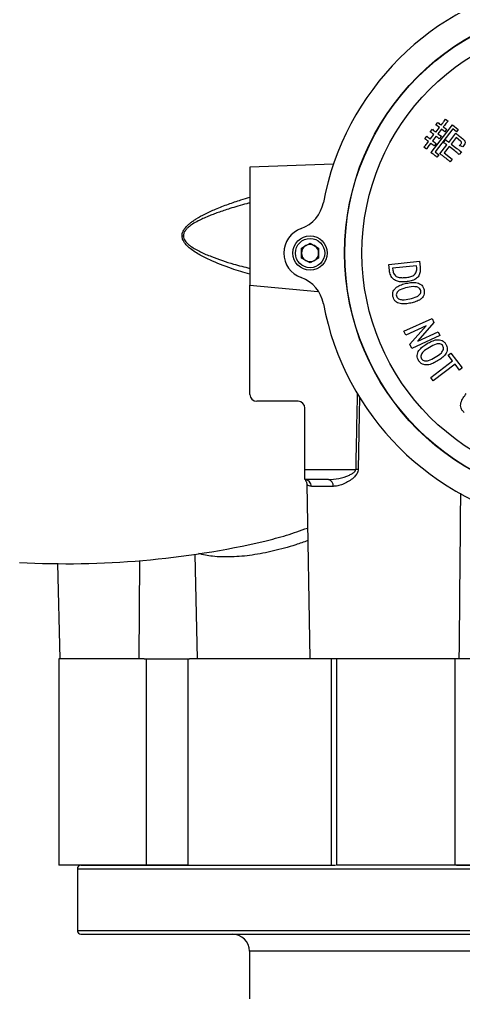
# Model space of a CAD drawing. Header units: millimetres. Extents: x 1726 to 4771, y 590 to 2743.
# Drawn here: x 3749.6 to 3878.6, y 2091.7 to 2374.6 of the extents above; entities that cross this region are included whole.
import ezdxf

# ---------------------------------------------------------------- set-up
doc = ezdxf.new("R2010")
doc.units = ezdxf.units.MM

msp = doc.modelspace()

# ---------------------------------------------------------------- linework, layer by layer
at = {"color": 7, "linetype": 'Continuous', "lineweight": 25}
for p, q in [((3873.355, 2345.586), (3874.091, 2345.017)), ((3868.945, 2341.937), (3869.543, 2342.709)), ((3869.156, 2335.893), (3875.387, 2343.955)), ((3875.502, 2342.81), (3870.322, 2336.108)), ((3870.546, 2341.876), (3871.57, 2343.201)), ((3870.575, 2343.971), (3871.116, 2344.669)), ((3871.57, 2343.201), (3870.575, 2343.971)), ((3872.196, 2342.718), (3871.172, 2341.393)), ((3872.083, 2343.863), (3872.424, 2344.305)), ((3873.154, 2341.978), (3872.196, 2342.718)), ((3873.05, 2343.822), (3872.708, 2343.38)), ((3873.694, 2342.676), (3873.154, 2341.978)), ((3875.387, 2343.955), (3877.08, 2342.645)), ((3876.569, 2341.983), (3875.502, 2342.81)), ((3877.08, 2342.645), (3876.569, 2341.983)), ((3867.38, 2339.911), (3867.949, 2340.647)), ((3868.952, 2339.814), (3870.005, 2341.176)), ((3870.631, 2340.693), (3869.577, 2339.331)), ((3872.157, 2340.689), (3871.56, 2339.916)), ((3874.346, 2338.878), (3876.396, 2341.529)), ((3876.423, 2340.273), (3874.971, 2338.395)), ((3877.713, 2339.277), (3876.423, 2340.273)), ((3877.397, 2340.696), (3878.355, 2339.956)), ((3867.801, 2336.879), (3867.065, 2337.447)), ((3867.898, 2338.45), (3868.439, 2339.15)), ((3869.065, 2338.667), (3868.496, 2337.931)), ((3870.636, 2338.57), (3870.068, 2337.834)), ((3871.757, 2335.529), (3873.776, 2338.142)), ((3872.792, 2338.845), (3873.419, 2339.656)), ((3874.401, 2337.658), (3872.98, 2335.818)), ((3876.06, 2336.376), (3874.401, 2337.658)), ((3874.971, 2338.395), (3876.63, 2337.113)), ((3870.322, 2336.108), (3871.39, 2335.281)), ((3871.39, 2335.281), (3870.849, 2334.583)), ((3872.98, 2335.818), (3875.301, 2334.025)), ((3877.985, 2336.127), (3877.357, 2335.316)), ((3840.801, 2332.548), (3816.51, 2331.7)), ((3816.51, 2331.7), (3816.51, 2297.365)), ((3875.301, 2334.025), (3874.703, 2333.252)), ((3796.828, 2311.72), (3797.223, 2311.72)), ((3831.51, 2308.143), (3834.01, 2309.586)), ((3834.01, 2309.586), (3836.51, 2308.143)), ((3831.51, 2305.256), (3831.51, 2308.143)), ((3836.51, 2308.143), (3836.51, 2305.256)), ((3834.01, 2303.813), (3831.51, 2305.256)), ((3836.51, 2305.256), (3834.01, 2303.813)), ((3856.892, 2303.421), (3865.809, 2304.326)), ((3857.072, 2301.647), (3856.892, 2303.421)), ((3864.939, 2303.025), (3858.004, 2302.32)), ((3864.998, 2302.452), (3864.939, 2303.025)), ((3865.809, 2304.326), (3865.988, 2302.552)), ((3858.004, 2302.32), (3858.062, 2301.747)), ((3816.51, 2297.365), (3836.288, 2295.551)), ((3816.51, 2265.593), (3816.51, 2297.365)), ((3861.301, 2283.944), (3869.467, 2287.683)), ((3870.015, 2286.488), (3865.296, 2281.151)), ((3869.467, 2287.683), (3870.015, 2286.488)), ((3861.804, 2282.845), (3861.301, 2283.944)), ((3867.726, 2285.556), (3861.804, 2282.845)), ((3863.03, 2280.17), (3867.748, 2285.51)), ((3865.317, 2281.102), (3871.239, 2283.814)), ((3867.748, 2285.51), (3867.726, 2285.556)), ((3871.239, 2283.814), (3871.742, 2282.716)), ((3871.742, 2282.716), (3863.576, 2278.978)), ((3865.296, 2281.151), (3865.317, 2281.102)), ((3863.576, 2278.978), (3863.03, 2280.17)), ((3874.157, 2277.013), (3874.952, 2277.617)), ((3874.952, 2277.617), (3878.227, 2273.301)), ((3869.059, 2270.502), (3875.43, 2275.336)), ((3875.43, 2275.336), (3874.157, 2277.013)), ((3876.161, 2274.373), (3869.79, 2269.539)), ((3877.432, 2272.697), (3876.161, 2274.373)), ((3878.227, 2273.301), (3877.432, 2272.697)), ((3869.79, 2269.539), (3869.059, 2270.502)), ((3830.51, 2263.593), (3818.51, 2263.593)), ((3832.51, 2243.748), (3832.51, 2261.593)), ((3832.51, 2243.748), (3847.262, 2243.748)), ((3832.51, 2240.827), (3832.51, 2243.748)), ((3839.365, 2240.827), (3832.51, 2240.827)), ((3833.064, 2239.468), (3833.951, 2188.7)), ((3840.713, 2238.862), (3834.397, 2238.862)), ((3800.567, 2219.1), (3801.223, 2188.7)), ((3760.627, 2216.398), (3761.352, 2188.7)), ((3784.477, 2217.244), (3784.247, 2188.7)), ((3761.029, 2188.7), (3761.029, 2128.7)), ((3785.82, 2188.7), (3761.029, 2188.7)), ((3785.82, 2188.7), (3798.971, 2188.7)), ((3786.478, 2128.7), (3786.478, 2188.7)), ((3798.619, 2128.7), (3798.619, 2188.7)), ((3833.951, 2188.7), (3798.971, 2188.7)), ((3877.366, 2188.7), (3833.951, 2188.7)), ((3840.191, 2128.7), (3840.191, 2188.7)), ((3841.738, 2188.7), (3841.738, 2128.7)), ((3876.17, 2128.7), (3876.17, 2188.7)), ((3786.478, 2128.7), (3761.029, 2128.7)), ((3766.405, 2127.7), (3766.405, 2109.7)), ((3766.405, 2127.7), (3916.405, 2127.7)), ((3798.619, 2128.7), (3786.478, 2128.7)), ((3876.17, 2128.7), (3841.738, 2128.7)), ((3887.148, 2128.7), (3876.17, 2128.7)), ((3766.405, 2109.7), (3916.405, 2109.7)), ((3816.405, 2103.7), (3816.405, 2079.7)), ((3916.405, 2103.7), (3816.405, 2103.7))]:
    msp.add_line(p, q, dxfattribs=at)
for centre, radius in [((3916.51, 2306.7), 72.5), ((3916.51, 2306.7), 72.418), ((3916.51, 2306.7), 67.42), ((3834.01, 2306.7), 5), ((3834.01, 2306.7), 4.25)]:
    msp.add_circle(centre, radius, dxfattribs=at)
for centre, radius, start, end in [((3916.51, 2306.7), 80, 100.6021, 169.3979), ((3828.047, 2323.259), 10, 289.80619, 349.3979), ((3834.01, 2306.7), 7.6, 109.80619, 250.19381), ((3834.01, 2306.7), 2.5, 120, 180), ((3834.01, 2306.7), 2.5, 60, 120), ((3834.01, 2306.7), 2.5, 0, 60), ((3834.01, 2306.7), 2.5, 180, 240), ((3834.01, 2306.7), 2.5, 300, 0), ((3834.01, 2306.7), 2.5, 240, 300), ((3828.047, 2290.141), 10, 10.6021, 70.19381), ((3916.51, 2306.7), 80, 190.6021, 259.3979), ((3818.51, 2265.593), 2, 180, 270), ((3830.51, 2261.593), 2, 0, 90), ((3845.895, 2171.93), 71.831, 88.33187, 88.91024), ((3832.454, 2238.884), 1.944, 359.34637, 88.32716), ((3838.97, 2239.111), 1.761, 351.8682, 77.03206), ((3763.622, 2468.671), 252.291, 266.8105, 283.11158), ((3767.405, 2127.7), 1, 90, 180), ((3767.405, 2109.7), 1, 180, 270), ((3811.405, 2103.7), 5, 0, 90)]:
    msp.add_arc(centre, radius, start, end, dxfattribs=at)
msp.add_ellipse((3856.514, 1778.207), major_axis=(0, -664.368), ratio=0.0195198, start_param=3.8881311, end_param=3.9359717, dxfattribs=at)
for points, knots in [([(3872.424, 2344.305), (3872.601, 2344.542), (3872.915, 2344.966), (3873.22, 2345.396), (3873.355, 2345.586)], [0, 0, 0, 0, 0.5599933, 1, 1, 1, 1]), ([(3869.543, 2342.709), (3869.726, 2342.549), (3870.054, 2342.263), (3870.396, 2341.994), (3870.546, 2341.876)], [0, 0, 0, 0, 0.5600053, 1, 1, 1, 1]), ([(3871.116, 2344.669), (3871.292, 2344.514), (3871.607, 2344.236), (3871.938, 2343.977), (3872.083, 2343.863)], [0, 0, 0, 0, 0.5599747, 1, 1, 1, 1]), ([(3872.708, 2343.38), (3872.889, 2343.243), (3873.211, 2343), (3873.547, 2342.775), (3873.694, 2342.676)], [0, 0, 0, 0, 0.56, 1, 1, 1, 1]), ([(3874.091, 2345.017), (3873.891, 2344.799), (3873.534, 2344.409), (3873.198, 2344.001), (3873.05, 2343.822)], [0, 0, 0, 0, 0.5600362, 1, 1, 1, 1]), ([(3868.439, 2339.15), (3868.245, 2339.298), (3867.9, 2339.562), (3867.539, 2339.804), (3867.38, 2339.911)], [0, 0, 0, 0, 0.5600194, 1, 1, 1, 1]), ([(3867.949, 2340.647), (3868.132, 2340.487), (3868.46, 2340.201), (3868.802, 2339.932), (3868.952, 2339.814)], [0, 0, 0, 0, 0.5600053, 1, 1, 1, 1]), ([(3870.005, 2341.176), (3869.811, 2341.323), (3869.464, 2341.585), (3869.103, 2341.829), (3868.945, 2341.937)], [0, 0, 0, 0, 0.5599849, 1, 1, 1, 1]), ([(3871.56, 2339.916), (3871.39, 2340.066), (3871.088, 2340.334), (3870.771, 2340.583), (3870.631, 2340.693)], [0, 0, 0, 0, 0.5599933, 1, 1, 1, 1]), ([(3871.172, 2341.393), (3871.353, 2341.257), (3871.676, 2341.015), (3872.01, 2340.789), (3872.157, 2340.689)], [0, 0, 0, 0, 0.5599826, 1, 1, 1, 1]), ([(3876.396, 2341.529), (3876.579, 2341.369), (3876.905, 2341.083), (3877.247, 2340.814), (3877.397, 2340.696)], [0, 0, 0, 0, 0.5599812, 1, 1, 1, 1]), ([(3878.355, 2339.956), (3878.535, 2339.806), (3878.804, 2339.58), (3879.053, 2339.167), (3879.034, 2338.442), (3878.7, 2337.943), (3878.432, 2337.544)], [0, 0, 0, 0, 0.2504432, 0.3755386, 0.4997875, 1, 1, 1, 1]), ([(3867.065, 2337.447), (3867.223, 2337.632), (3867.506, 2337.962), (3867.779, 2338.301), (3867.898, 2338.45)], [0, 0, 0, 0, 0.5600086, 1, 1, 1, 1]), ([(3868.496, 2337.931), (3868.362, 2337.737), (3868.124, 2337.391), (3867.9, 2337.035), (3867.801, 2336.879)], [0, 0, 0, 0, 0.5599466, 1, 1, 1, 1]), ([(3870.068, 2337.834), (3869.885, 2337.994), (3869.558, 2338.281), (3869.215, 2338.549), (3869.065, 2338.667)], [0, 0, 0, 0, 0.5599792, 1, 1, 1, 1]), ([(3869.577, 2339.331), (3869.772, 2339.184), (3870.118, 2338.921), (3870.478, 2338.677), (3870.636, 2338.57)], [0, 0, 0, 0, 0.5599827, 1, 1, 1, 1]), ([(3873.776, 2338.142), (3873.596, 2338.278), (3873.274, 2338.521), (3872.939, 2338.746), (3872.792, 2338.845)], [0, 0, 0, 0, 0.5599803, 1, 1, 1, 1]), ([(3873.419, 2339.656), (3873.588, 2339.506), (3873.889, 2339.238), (3874.206, 2338.988), (3874.346, 2338.878)], [0, 0, 0, 0, 0.5599759, 1, 1, 1, 1]), ([(3876.63, 2337.113), (3876.88, 2336.925), (3877.326, 2336.589), (3877.783, 2336.268), (3877.985, 2336.127)], [0, 0, 0, 0, 0.5599937, 1, 1, 1, 1]), ([(3877.394, 2337.877), (3877.58, 2338.1), (3877.813, 2338.38), (3878.018, 2338.718), (3878.061, 2338.863), (3877.964, 2339.068), (3877.824, 2339.184), (3877.713, 2339.277)], [0, 0, 0, 0, 0.50094197, 0.6260883, 0.68839045, 0.75085157, 1, 1, 1, 1]), ([(3878.432, 2337.544), (3878.247, 2337.638), (3877.919, 2337.804), (3877.554, 2337.855), (3877.394, 2337.877)], [0, 0, 0, 0, 0.56002, 1, 1, 1, 1]), ([(3869.957, 2335.331), (3869.811, 2335.442), (3869.552, 2335.64), (3869.277, 2335.815), (3869.156, 2335.893)], [0, 0, 0, 0, 0.5599656, 1, 1, 1, 1]), ([(3870.849, 2334.583), (3870.687, 2334.727), (3870.396, 2334.985), (3870.091, 2335.226), (3869.957, 2335.331)], [0, 0, 0, 0, 0.5599999, 1, 1, 1, 1]), ([(3873.294, 2334.399), (3873.012, 2334.616), (3872.507, 2335.004), (3871.986, 2335.369), (3871.757, 2335.529)], [0, 0, 0, 0, 0.5600112, 1, 1, 1, 1]), ([(3874.703, 2333.252), (3874.445, 2333.472), (3873.984, 2333.865), (3873.505, 2334.236), (3873.294, 2334.399)], [0, 0, 0, 0, 0.5599742, 1, 1, 1, 1]), ([(3877.357, 2335.316), (3877.119, 2335.518), (3876.692, 2335.879), (3876.253, 2336.224), (3876.06, 2336.376)], [0, 0, 0, 0, 0.5600006, 1, 1, 1, 1]), ([(3796.828, 2311.72), (3796.831, 2311.821), (3796.841, 2312.153), (3796.978, 2312.726), (3797.262, 2313.33), (3797.609, 2313.856), (3797.984, 2314.316), (3798.488, 2314.838), (3799.15, 2315.416), (3799.995, 2316.047), (3801.415, 2316.975), (3803.605, 2318.164), (3806.731, 2319.578), (3810.235, 2320.934), (3813.56, 2322.083), (3815.646, 2322.72), (3816.51, 2322.984)], [0, 0, 0, 0, 0.012642, 0.0416307, 0.0730964, 0.0960581, 0.1209125, 0.1478696, 0.1875849, 0.2319799, 0.2812591, 0.4027156, 0.5483211, 0.7185761, 0.8833309, 1, 1, 1, 1]), ([(3816.51, 2321.279), (3816.224, 2321.205), (3815.067, 2320.907), (3813.135, 2320.36), (3810.9, 2319.691), (3808.99, 2319.075), (3807.36, 2318.514), (3805.871, 2317.966), (3804.387, 2317.379), (3802.932, 2316.75), (3801.39, 2316.001), (3799.972, 2315.195), (3798.818, 2314.366), (3798.047, 2313.624), (3797.534, 2312.935), (3797.255, 2312.284), (3797.231, 2311.855), (3797.223, 2311.72)], [0, 0, 0, 0, 0.0401958, 0.1624259, 0.2721917, 0.3561274, 0.4337277, 0.5050103, 0.569998, 0.6488012, 0.7182915, 0.8003883, 0.8675219, 0.9081926, 0.9429723, 0.9820913, 1, 1, 1, 1]), ([(3816.51, 2300.569), (3814.739, 2301.08), (3810.794, 2302.216), (3805.858, 2304.214), (3801.719, 2306.224), (3799.32, 2307.8), (3797.735, 2309.346), (3796.953, 2310.546), (3796.862, 2311.401), (3796.828, 2311.72)], [0, 0, 0, 0, 0.23890301, 0.53180292, 0.67928849, 0.82607841, 0.89291719, 0.96005299, 1, 1, 1, 1]), ([(3797.223, 2311.72), (3797.258, 2311.444), (3797.356, 2310.684), (3798.165, 2309.652), (3799.777, 2308.316), (3802.204, 2306.961), (3806.387, 2305.239), (3811.162, 2303.582), (3814.929, 2302.65), (3816.51, 2302.259)], [0, 0, 0, 0, 0.0367216, 0.1009157, 0.1674575, 0.3189007, 0.4710004, 0.7779515, 1, 1, 1, 1]), ([(3861.887, 2298.343), (3861.471, 2298.315), (3860.642, 2298.259), (3859.392, 2298.413), (3858.186, 2299.019), (3857.327, 2300.194), (3857.157, 2301.162), (3857.072, 2301.647)], [0, 0, 0, 0, 0.1873686, 0.3744545, 0.5606512, 0.7799286, 1, 1, 1, 1]), ([(3858.062, 2301.747), (3858.138, 2301.338), (3858.253, 2300.723), (3858.784, 2300.076), (3859.493, 2299.643), (3860.537, 2299.506), (3861.352, 2299.565), (3861.76, 2299.595)], [0, 0, 0, 0, 0.2491686, 0.3742314, 0.4992481, 0.7491493, 1, 1, 1, 1]), ([(3861.76, 2299.595), (3862.169, 2299.648), (3862.985, 2299.755), (3863.985, 2300.105), (3864.604, 2300.665), (3865.016, 2301.402), (3865.005, 2302.033), (3864.998, 2302.452)], [0, 0, 0, 0, 0.2508567, 0.500793, 0.6258591, 0.7509329, 1, 1, 1, 1]), ([(3865.988, 2302.552), (3866.011, 2302.13), (3866.056, 2301.287), (3865.684, 2300.038), (3864.713, 2299.051), (3863.363, 2298.545), (3862.379, 2298.411), (3861.887, 2298.343)], [0, 0, 0, 0, 0.1870739, 0.3734257, 0.5592438, 0.7792964, 1, 1, 1, 1]), ([(3858.104, 2294.047), (3858.067, 2294.305), (3857.992, 2294.82), (3858.164, 2295.596), (3858.565, 2296.273), (3859.328, 2296.989), (3860.526, 2297.54), (3861.532, 2297.784), (3862.036, 2297.907)], [0, 0, 0, 0, 0.1250192, 0.2498558, 0.3747912, 0.4997815, 0.7495749, 1, 1, 1, 1]), ([(3862.036, 2297.907), (3862.542, 2297.999), (3863.553, 2298.184), (3864.864, 2298.168), (3865.843, 2297.817), (3866.472, 2297.354), (3866.936, 2296.717), (3867.074, 2296.219), (3867.143, 2295.969)], [0, 0, 0, 0, 0.2504567, 0.5002532, 0.6252173, 0.7501267, 0.8749622, 1, 1, 1, 1]), ([(3862.299, 2296.667), (3861.566, 2296.514), (3860.47, 2296.285), (3859.394, 2295.497), (3859.041, 2294.817), (3859.07, 2294.443), (3859.085, 2294.256)], [0, 0, 0, 0, 0.5017694, 0.750141, 0.875232, 1, 1, 1, 1]), ([(3866.163, 2295.761), (3866.102, 2295.936), (3865.98, 2296.286), (3865.402, 2296.777), (3864.106, 2297.06), (3863.023, 2296.825), (3862.299, 2296.667)], [0, 0, 0, 0, 0.1248189, 0.2499539, 0.4981871, 1, 1, 1, 1]), ([(3862.991, 2293.414), (3863.71, 2293.563), (3864.785, 2293.786), (3865.868, 2294.535), (3866.207, 2295.21), (3866.178, 2295.577), (3866.163, 2295.761)], [0, 0, 0, 0, 0.5019475, 0.7502431, 0.8752926, 1, 1, 1, 1]), ([(3867.143, 2295.969), (3867.181, 2295.714), (3867.257, 2295.205), (3867.09, 2294.439), (3866.699, 2293.766), (3865.936, 2293.066), (3864.747, 2292.534), (3863.752, 2292.294), (3863.254, 2292.174)], [0, 0, 0, 0, 0.1250247, 0.249832, 0.3747171, 0.499688, 0.7495364, 1, 1, 1, 1]), ([(3863.254, 2292.174), (3862.747, 2292.081), (3861.734, 2291.894), (3860.423, 2291.896), (3859.432, 2292.219), (3858.789, 2292.666), (3858.314, 2293.298), (3858.174, 2293.797), (3858.104, 2294.047)], [0, 0, 0, 0, 0.2504518, 0.5003272, 0.6253213, 0.7502035, 0.8750019, 1, 1, 1, 1]), ([(3859.085, 2294.256), (3859.147, 2294.08), (3859.272, 2293.728), (3859.877, 2293.262), (3861.18, 2293.024), (3862.265, 2293.257), (3862.991, 2293.414)], [0, 0, 0, 0, 0.1247323, 0.24978, 0.4982226, 1, 1, 1, 1]), ([(3865.548, 2275.443), (3865.428, 2275.675), (3865.189, 2276.138), (3865.105, 2276.928), (3865.263, 2277.698), (3865.754, 2278.622), (3866.708, 2279.532), (3867.581, 2280.089), (3868.018, 2280.367)], [0, 0, 0, 0, 0.1250036, 0.2498616, 0.3747616, 0.4997388, 0.7495522, 1, 1, 1, 1]), ([(3868.018, 2280.367), (3868.467, 2280.619), (3869.364, 2281.122), (3870.609, 2281.534), (3871.65, 2281.518), (3872.395, 2281.283), (3873.042, 2280.831), (3873.334, 2280.404), (3873.48, 2280.19)], [0, 0, 0, 0, 0.25045234, 0.50022394, 0.62520707, 0.75011, 0.87496898, 1, 1, 1, 1]), ([(3872.618, 2279.675), (3872.504, 2279.822), (3872.275, 2280.116), (3871.742, 2280.314), (3871.19, 2280.374), (3870.106, 2280.115), (3869.307, 2279.651), (3868.669, 2279.28)], [0, 0, 0, 0, 0.1244998, 0.2492948, 0.3742933, 0.4995067, 1, 1, 1, 1]), ([(3868.669, 2279.28), (3868.025, 2278.898), (3867.062, 2278.327), (3866.296, 2277.233), (3866.188, 2276.475), (3866.336, 2276.13), (3866.409, 2275.958)], [0, 0, 0, 0, 0.501761, 0.750183, 0.8753162, 1, 1, 1, 1]), ([(3870.376, 2276.424), (3871.008, 2276.799), (3871.953, 2277.36), (3872.738, 2278.419), (3872.839, 2279.168), (3872.692, 2279.506), (3872.618, 2279.675)], [0, 0, 0, 0, 0.5018684, 0.7502116, 0.8752611, 1, 1, 1, 1]), ([(3873.48, 2280.19), (3873.598, 2279.961), (3873.834, 2279.504), (3873.928, 2278.724), (3873.77, 2277.961), (3873.276, 2277.051), (3872.322, 2276.163), (3871.459, 2275.612), (3871.027, 2275.336)], [0, 0, 0, 0, 0.1249965, 0.249855, 0.3747479, 0.4997368, 0.7495608, 1, 1, 1, 1]), ([(3871.027, 2275.336), (3870.577, 2275.084), (3869.679, 2274.58), (3868.437, 2274.159), (3867.396, 2274.143), (3866.642, 2274.357), (3865.987, 2274.802), (3865.694, 2275.229), (3865.548, 2275.443)], [0, 0, 0, 0, 0.25043375, 0.50028124, 0.62526882, 0.75016947, 0.87499361, 1, 1, 1, 1]), ([(3866.409, 2275.958), (3866.525, 2275.812), (3866.758, 2275.52), (3867.48, 2275.273), (3868.79, 2275.469), (3869.741, 2276.041), (3870.376, 2276.424)], [0, 0, 0, 0, 0.124711, 0.24973348, 0.49818233, 1, 1, 1, 1]), ([(3848.366, 2264.791), (3848.341, 2263.458), (3848.209, 2256.438), (3848.086, 2249.418), (3847.986, 2243.731)], [0, 0, 0, 0, 0.1898404, 1, 1, 1, 1]), ([(3878.762, 2260.391), (3878.571, 2260.568), (3878.189, 2260.921), (3877.838, 2261.633), (3877.724, 2262.41), (3877.869, 2263.445), (3878.453, 2264.626), (3879.082, 2265.446), (3879.397, 2265.857)], [0, 0, 0, 0, 0.1250093, 0.2498545, 0.3747778, 0.4997916, 0.7495853, 1, 1, 1, 1]), ([(3839.365, 2240.827), (3840.349, 2240.905), (3842.365, 2241.066), (3844.779, 2241.808), (3846.348, 2242.601), (3846.967, 2243.058), (3847.203, 2243.459), (3847.253, 2243.633), (3847.259, 2243.714), (3847.262, 2243.748)], [0, 0, 0, 0, 0.3550213, 0.7275414, 0.8396702, 0.9418946, 0.97392, 0.9888585, 1, 1, 1, 1]), ([(3847.986, 2243.731), (3847.984, 2243.674), (3847.972, 2243.39), (3847.784, 2242.71), (3847.195, 2241.864), (3846.192, 2240.94), (3844.929, 2240.098), (3843.474, 2239.421), (3842.05, 2238.958), (3841.158, 2238.894), (3840.713, 2238.862)], [0, 0, 0, 0, 0.0162573, 0.0803535, 0.1974896, 0.3113043, 0.4880382, 0.6650371, 0.8326451, 1, 1, 1, 1]), ([(3832.626, 2240.695), (3832.636, 2240.682), (3832.667, 2240.643), (3832.768, 2240.502), (3832.909, 2240.243), (3833.042, 2239.878), (3833.046, 2239.597), (3833.047, 2239.467)], [0, 0, 0, 0, 0.0533017, 0.1559691, 0.3812357, 0.7127959, 1, 1, 1, 1]), ([(3834.397, 2238.862), (3834.158, 2238.894), (3833.677, 2238.959), (3833.18, 2239.343), (3833.114, 2239.423), (3833.076, 2239.468)], [0, 0, 0, 0, 0.298538, 0.601522, 1, 1, 1, 1]), ([(3877.366, 2188.7), (3877.398, 2192.032), (3877.55, 2208.085), (3877.693, 2224.137), (3877.806, 2236.858)], [0, 0, 0, 0, 0.2075878, 1, 1, 1, 1]), ([(3820.853, 2222.958), (3822.939, 2223.483), (3826.994, 2224.505), (3831.23, 2226.023), (3833.286, 2226.76)], [0, 0, 0, 0, 0.5144425, 1, 1, 1, 1]), ([(3833.35, 2223.103), (3832.174, 2222.678), (3828.77, 2221.447), (3823.361, 2220.005), (3817.123, 2218.777), (3811.203, 2218.257), (3805.947, 2218.358), (3802.917, 2219.02), (3801.571, 2219.314)], [0, 0, 0, 0, 0.0988107, 0.2858539, 0.4710685, 0.6607271, 0.849253, 1, 1, 1, 1]), ([(3881.986, 2188.7), (3881.956, 2188.7), (3881.804, 2188.7), (3881.165, 2188.7), (3880.078, 2188.7), (3878.74, 2188.7), (3877.835, 2188.7), (3877.481, 2188.7), (3877.366, 2188.7)], [0, 0, 0, 0, 0.0154414, 0.077245, 0.327001, 0.5767568, 0.8624795, 1, 1, 1, 1]), ([(3767.405, 2128.7), (3767.48, 2128.7), (3767.63, 2128.7), (3768.871, 2128.7), (3770.912, 2128.7), (3773.868, 2128.7), (3777.531, 2128.7), (3781.749, 2128.7), (3786.363, 2128.7), (3791.616, 2128.7), (3797.487, 2128.7), (3803.952, 2128.7), (3810.963, 2128.7), (3818.472, 2128.7), (3826.442, 2128.7), (3834.075, 2128.7), (3839.2, 2128.7), (3841.39, 2128.7)], [0, 0, 0, 0, 0.0690094, 0.1397703, 0.2121766, 0.2861072, 0.361426, 0.425496, 0.4900919, 0.5551769, 0.6209514, 0.6869229, 0.7530523, 0.8191787, 0.8851502, 0.9509278, 1, 1, 1, 1]), ([(3876.52, 2128.7), (3878.906, 2128.7), (3884.904, 2128.7), (3894.662, 2128.7), (3905.589, 2128.7), (3912.83, 2128.7), (3916.405, 2128.7)], [0, 0, 0, 0, 0.1839371, 0.4624184, 0.7345774, 1, 1, 1, 1]), ([(3767.405, 2108.7), (3767.48, 2108.7), (3767.63, 2108.7), (3768.871, 2108.7), (3770.912, 2108.7), (3773.868, 2108.7), (3777.531, 2108.7), (3781.749, 2108.7), (3786.363, 2108.7), (3791.616, 2108.7), (3797.487, 2108.7), (3803.952, 2108.7), (3810.963, 2108.7), (3818.474, 2108.7), (3826.435, 2108.7), (3834.777, 2108.7), (3843.44, 2108.7), (3852.358, 2108.7), (3862.052, 2108.7), (3872.487, 2108.7), (3883.592, 2108.7), (3894.657, 2108.7), (3905.59, 2108.7), (3912.83, 2108.7), (3916.405, 2108.7)], [0, 0, 0, 0, 0.04581979, 0.09280251, 0.14087775, 0.18996502, 0.23997402, 0.28251425, 0.32540359, 0.36861772, 0.41228967, 0.45609241, 0.5, 0.54390554, 0.5877083, 0.63138228, 0.67459439, 0.71748377, 0.76002598, 0.81003358, 0.85912012, 0.90719535, 0.95417915, 1, 1, 1, 1])]:
    msp.add_open_spline(points, degree=3, knots=knots, dxfattribs=at)

doc.saveas('drawing.dxf')
